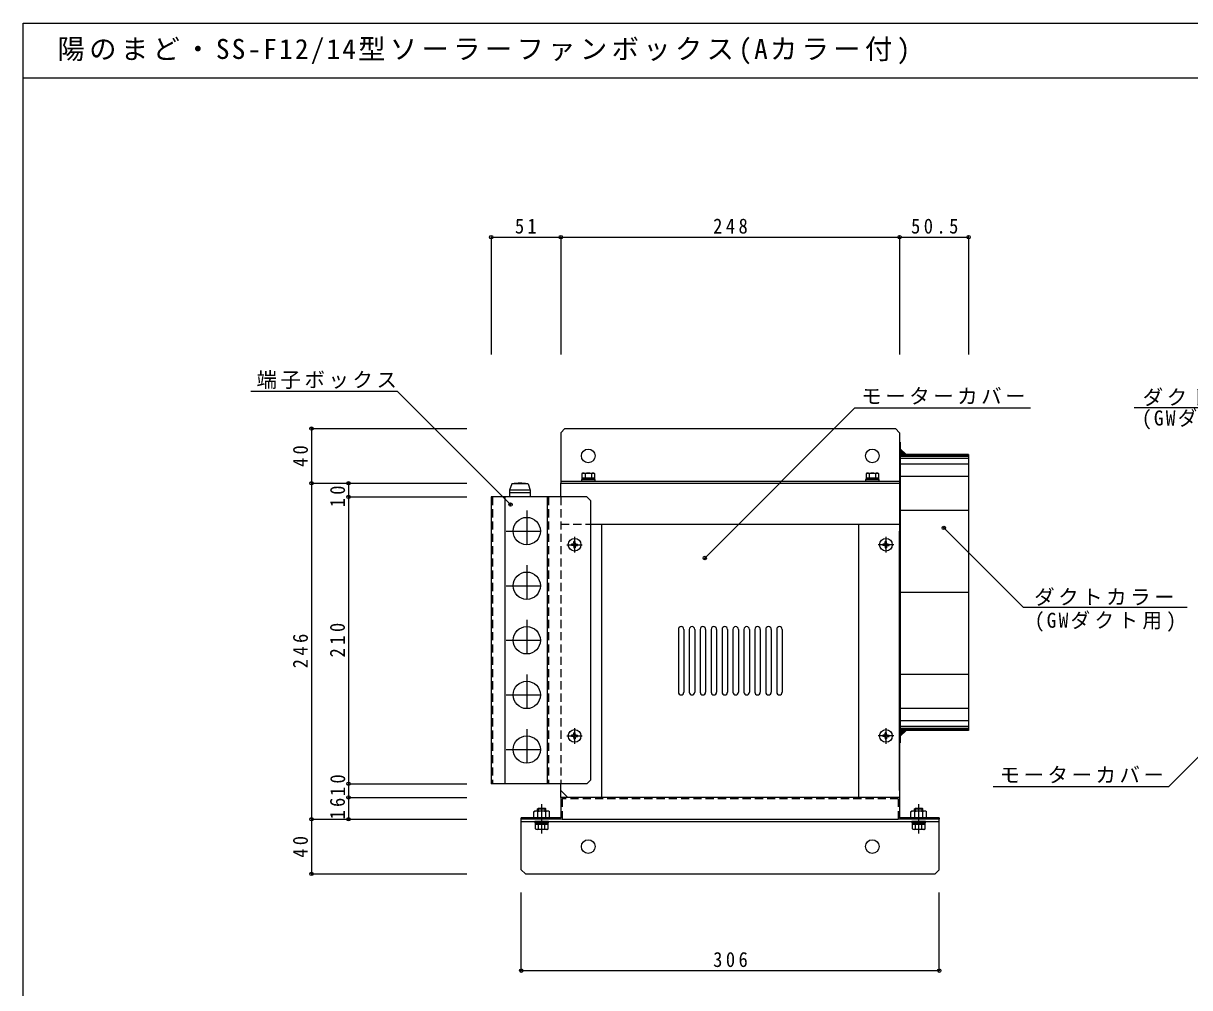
# Model space of a CAD drawing. Units: millimetres at full size, sheet at 1:5. Extents: x -2172 to 1948, y -701 to 704.
# Drawn here: x -2172 to -1318, y -2 to 704 of the extents above; entities that cross this region are included whole.
import ezdxf

# ---------------------------------------------------------------- set-up
doc = ezdxf.new("R2010")
doc.units = ezdxf.units.MM
doc.header["$LTSCALE"] = 5
doc.header["$PDMODE"] = 32
doc.header["$PDSIZE"] = 2.5
for name, pattern in [('CHAIN1', [8, 5, -1, 1, -1]), ('CHAIN2', [12, 9, -1, 1, -1]), ('DASHED1', [1.8, 1.2, -0.6])]:
    doc.linetypes.add(name, pattern=pattern)
doc.layers.add('0-0', color=4, linetype='Continuous')
doc.layers.add('F-0', color=2, linetype='Continuous')
doc.styles.add('ＭＳ ゴシック', font='')
doc.styles.get('ＭＳ ゴシック').set_extended_font_data('MS Gothic')

msp = doc.modelspace()

# ---------------------------------------------------------------- linework, layer by layer
at = {"layer": '0-0'}
for p, q in [((-1829.572, 547.487), (-1778.572, 547.487)), ((-1829.572, 547.487), (-1829.572, 461.705)), ((-1778.572, 547.487), (-1778.572, 461.705)), ((-1778.572, 547.487), (-1530.572, 547.487)), ((-1530.572, 547.487), (-1530.572, 461.705)), ((-1530.572, 547.487), (-1480.072, 547.487)), ((-1480.072, 547.487), (-1480.072, 461.705)), ((-1898.22, 434.583), (-2005.464, 434.583)), ((-1815.407, 351.77), (-1898.22, 434.583)), ((-1563.287, 422.609), (-1673.234, 312.661)), ((-1563.287, 422.609), (-1434.87, 422.609)), ((-1358.777, 422.928), (-1238.913, 422.928)), ((-1961.141, 407.406), (-1961.141, 367.406)), ((-1961.141, 407.406), (-1847.427, 407.406)), ((-1775.572, 407.406), (-1778.572, 404.406)), ((-1778.572, 404.406), (-1778.572, 367.406)), ((-1775.572, 407.406), (-1533.572, 407.406)), ((-1533.572, 407.406), (-1530.572, 404.406)), ((-1530.572, 404.406), (-1530.572, 367.406)), ((-1525.836, 388.406), (-1530.072, 392.643)), ((-1480.072, 388.306), (-1530.072, 388.306)), ((-1480.072, 388.206), (-1530.072, 388.206)), ((-1480.072, 387.906), (-1530.072, 387.906)), ((-1480.072, 386.906), (-1530.072, 386.906)), ((-1480.072, 385.406), (-1530.072, 385.406)), ((-1480.072, 381.406), (-1530.072, 381.406)), ((-1961.141, 367.406), (-1847.427, 367.406)), ((-1961.141, 367.406), (-1961.141, 121.406)), ((-1934.041, 367.406), (-1934.041, 357.406)), ((-1934.041, 367.406), (-1847.427, 367.406)), ((-1778.572, 369.006), (-1530.572, 369.006)), ((-1753.572, 370.006), (-1763.572, 370.006)), ((-1763.572, 370.006), (-1763.572, 369.006)), ((-1763.572, 369.006), (-1753.572, 369.006)), ((-1762.572, 374.806), (-1763.191, 374.449)), ((-1763.191, 374.449), (-1763.191, 371.306)), ((-1763.191, 371.306), (-1753.953, 371.306)), ((-1763.172, 371.306), (-1753.972, 371.306)), ((-1763.172, 371.306), (-1763.172, 370.006)), ((-1763.172, 370.006), (-1753.972, 370.006)), ((-1762.572, 374.806), (-1754.572, 374.806)), ((-1760.882, 374.449), (-1760.882, 371.306)), ((-1758.598, 371.306), (-1758.946, 370.006)), ((-1758.572, 370.506), (-1758.572, 370.506)), ((-1758.198, 371.306), (-1758.546, 370.006)), ((-1757.322, 370.506), (-1757.322, 370.506)), ((-1756.263, 374.449), (-1756.263, 371.306)), ((-1754.572, 374.806), (-1753.953, 374.449)), ((-1753.972, 371.306), (-1753.972, 370.006)), ((-1753.953, 374.449), (-1753.953, 371.306)), ((-1753.572, 369.006), (-1753.572, 370.006)), ((-1545.572, 370.006), (-1555.572, 370.006)), ((-1555.572, 370.006), (-1555.572, 369.006)), ((-1555.572, 369.006), (-1545.572, 369.006)), ((-1554.572, 374.806), (-1555.191, 374.449)), ((-1555.191, 374.449), (-1555.191, 371.306)), ((-1555.191, 371.306), (-1545.953, 371.306)), ((-1555.172, 371.306), (-1545.972, 371.306)), ((-1555.172, 371.306), (-1555.172, 370.006)), ((-1555.172, 370.006), (-1545.972, 370.006)), ((-1554.572, 374.806), (-1546.572, 374.806)), ((-1552.882, 374.449), (-1552.882, 371.306)), ((-1550.598, 371.306), (-1550.946, 370.006)), ((-1550.572, 370.506), (-1550.572, 370.506)), ((-1550.198, 371.306), (-1550.546, 370.006)), ((-1549.322, 370.506), (-1549.322, 370.506)), ((-1548.263, 374.449), (-1548.263, 371.306)), ((-1546.572, 374.806), (-1545.953, 374.449)), ((-1545.972, 371.306), (-1545.972, 370.006)), ((-1545.953, 374.449), (-1545.953, 371.306)), ((-1545.572, 369.006), (-1545.572, 370.006)), ((-1480.072, 372.406), (-1530.072, 372.406)), ((-1934.041, 357.406), (-1847.427, 357.406)), ((-1934.041, 357.406), (-1934.041, 147.406)), ((-1480.072, 347.406), (-1530.072, 347.406)), ((-1498.187, 334.666), (-1440.015, 276.494)), ((-1769.078, 323.506), (-1769.062, 324.626)), ((-1768.066, 323.506), (-1768.083, 324.626)), ((-1541.078, 323.506), (-1541.062, 324.626)), ((-1540.066, 323.506), (-1540.083, 324.626)), ((-1769.672, 322.913), (-1770.791, 322.896)), ((-1769.672, 321.9), (-1770.791, 321.917)), ((-1769.672, 322.913), (-1769.267, 323.101)), ((-1769.672, 321.9), (-1769.267, 321.712)), ((-1769.078, 323.506), (-1769.267, 323.101)), ((-1769.078, 321.306), (-1769.267, 321.712)), ((-1769.078, 321.306), (-1769.062, 320.187)), ((-1768.066, 321.306), (-1768.083, 320.187)), ((-1768.066, 323.506), (-1767.878, 323.101)), ((-1768.066, 321.306), (-1767.878, 321.712)), ((-1767.472, 322.913), (-1767.878, 323.101)), ((-1767.472, 321.9), (-1767.878, 321.712)), ((-1767.472, 322.913), (-1766.353, 322.896)), ((-1767.472, 321.9), (-1766.353, 321.917)), ((-1541.672, 322.913), (-1542.791, 322.896)), ((-1541.672, 321.9), (-1542.791, 321.917)), ((-1541.672, 322.913), (-1541.267, 323.101)), ((-1541.672, 321.9), (-1541.267, 321.712)), ((-1541.078, 323.506), (-1541.267, 323.101)), ((-1541.078, 321.306), (-1541.267, 321.712)), ((-1541.078, 321.306), (-1541.062, 320.187)), ((-1540.066, 321.306), (-1540.083, 320.187)), ((-1540.066, 323.506), (-1539.878, 323.101)), ((-1540.066, 321.306), (-1539.878, 321.712)), ((-1539.472, 322.913), (-1539.878, 323.101)), ((-1539.472, 321.9), (-1539.878, 321.712)), ((-1539.472, 322.913), (-1538.353, 322.896)), ((-1539.472, 321.9), (-1538.353, 321.917)), ((-1480.072, 287.406), (-1530.072, 287.406)), ((-1480.072, 287.406), (-1530.072, 287.406)), ((-1320.151, 276.494), (-1440.015, 276.494)), ((-1480.072, 227.406), (-1530.072, 227.406)), ((-1480.072, 202.406), (-1530.072, 202.406)), ((-1480.072, 193.406), (-1530.072, 193.406)), ((-1480.072, 189.406), (-1530.072, 189.406)), ((-1480.072, 187.906), (-1530.072, 187.906)), ((-1289.619, 189.365), (-1333.612, 145.372)), ((-1769.672, 182.913), (-1770.791, 182.896)), ((-1769.672, 181.9), (-1770.791, 181.917)), ((-1769.672, 182.913), (-1769.267, 183.101)), ((-1769.672, 181.9), (-1769.267, 181.712)), ((-1769.078, 183.506), (-1769.267, 183.101)), ((-1769.078, 181.306), (-1769.267, 181.712)), ((-1769.078, 183.506), (-1769.062, 184.626)), ((-1769.078, 181.306), (-1769.062, 180.187)), ((-1768.066, 183.506), (-1768.083, 184.626)), ((-1768.066, 181.306), (-1768.083, 180.187)), ((-1768.066, 183.506), (-1767.878, 183.101)), ((-1768.066, 181.306), (-1767.878, 181.712)), ((-1767.472, 182.913), (-1767.878, 183.101)), ((-1767.472, 181.9), (-1767.878, 181.712)), ((-1767.472, 182.913), (-1766.353, 182.896)), ((-1767.472, 181.9), (-1766.353, 181.917)), ((-1541.672, 182.913), (-1542.791, 182.896)), ((-1541.672, 181.9), (-1542.791, 181.917)), ((-1541.672, 182.913), (-1541.267, 183.101)), ((-1541.672, 181.9), (-1541.267, 181.712)), ((-1541.078, 183.506), (-1541.267, 183.101)), ((-1541.078, 181.306), (-1541.267, 181.712)), ((-1541.078, 183.506), (-1541.062, 184.626)), ((-1541.078, 181.306), (-1541.062, 180.187)), ((-1540.066, 183.506), (-1540.083, 184.626)), ((-1540.066, 181.306), (-1540.083, 180.187)), ((-1540.066, 183.506), (-1539.878, 183.101)), ((-1540.066, 181.306), (-1539.878, 181.712)), ((-1539.472, 182.913), (-1539.878, 183.101)), ((-1539.472, 181.9), (-1539.878, 181.712)), ((-1539.472, 182.913), (-1538.353, 182.896)), ((-1539.472, 181.9), (-1538.353, 181.917)), ((-1480.072, 186.906), (-1530.072, 186.906)), ((-1480.072, 186.606), (-1530.072, 186.606)), ((-1480.072, 186.506), (-1530.072, 186.506)), ((-1525.836, 186.406), (-1530.072, 182.17)), ((-1934.041, 147.406), (-1847.427, 147.406)), ((-1934.041, 147.406), (-1934.041, 137.406)), ((-1462.029, 145.372), (-1333.612, 145.372)), ((-1934.041, 137.406), (-1847.427, 137.406)), ((-1934.041, 137.406), (-1934.041, 121.406)), ((-1795.572, 128.965), (-1795.031, 129.506)), ((-1795.572, 128.965), (-1789.572, 128.965)), ((-1795.572, 127.406), (-1795.572, 128.965)), ((-1795.031, 129.506), (-1790.114, 129.506)), ((-1795.031, 127.406), (-1795.031, 129.506)), ((-1793.822, 129.506), (-1793.822, 129.506)), ((-1792.572, 129.506), (-1792.572, 129.506)), ((-1790.114, 129.506), (-1789.572, 128.965)), ((-1790.114, 127.406), (-1790.114, 129.506)), ((-1789.572, 127.406), (-1789.572, 128.965)), ((-1519.572, 128.965), (-1519.031, 129.506)), ((-1519.572, 128.965), (-1513.572, 128.965)), ((-1519.572, 127.406), (-1519.572, 128.965)), ((-1519.031, 129.506), (-1514.114, 129.506)), ((-1519.031, 127.406), (-1519.031, 129.506)), ((-1517.822, 129.506), (-1517.822, 129.506)), ((-1516.572, 129.506), (-1516.572, 129.506)), ((-1514.114, 129.506), (-1513.572, 128.965)), ((-1514.114, 127.406), (-1514.114, 129.506)), ((-1513.572, 127.406), (-1513.572, 128.965)), ((-1961.141, 121.406), (-1847.427, 121.406)), ((-1961.141, 121.406), (-1961.141, 81.406)), ((-1934.041, 121.406), (-1847.427, 121.406)), ((-1807.572, 84.406), (-1807.572, 121.406)), ((-1807.572, 119.806), (-1501.572, 119.806)), ((-1786.799, 122.406), (-1798.346, 122.406)), ((-1787.572, 119.806), (-1797.572, 119.806)), ((-1797.572, 119.806), (-1797.572, 118.806)), ((-1787.672, 127.406), (-1797.472, 127.406)), ((-1795.459, 122.406), (-1795.459, 126.902)), ((-1789.685, 122.406), (-1789.685, 126.902)), ((-1787.572, 118.806), (-1787.572, 119.806)), ((-1510.799, 122.406), (-1522.346, 122.406)), ((-1511.572, 119.806), (-1521.572, 119.806)), ((-1521.572, 119.806), (-1521.572, 118.806)), ((-1511.672, 127.406), (-1521.472, 127.406)), ((-1519.459, 122.406), (-1519.459, 126.902)), ((-1513.685, 122.406), (-1513.685, 126.902)), ((-1511.572, 118.806), (-1511.572, 119.806)), ((-1501.572, 84.406), (-1501.572, 121.406)), ((-1797.572, 118.806), (-1787.572, 118.806)), ((-1797.191, 114.364), (-1797.191, 117.506)), ((-1787.953, 117.506), (-1797.191, 117.506)), ((-1796.572, 114.006), (-1797.191, 114.364)), ((-1787.972, 118.806), (-1797.172, 118.806)), ((-1797.172, 117.506), (-1797.172, 118.806)), ((-1787.972, 117.506), (-1797.172, 117.506)), ((-1788.572, 114.006), (-1796.572, 114.006)), ((-1794.882, 114.364), (-1794.882, 117.506)), ((-1793.822, 118.306), (-1793.822, 118.306)), ((-1792.946, 117.506), (-1792.598, 118.806)), ((-1792.572, 118.306), (-1792.572, 118.306)), ((-1792.546, 117.506), (-1792.198, 118.806)), ((-1790.263, 114.364), (-1790.263, 117.506)), ((-1788.572, 114.006), (-1787.953, 114.364)), ((-1787.972, 117.506), (-1787.972, 118.806)), ((-1787.953, 114.364), (-1787.953, 117.506)), ((-1521.572, 118.806), (-1511.572, 118.806)), ((-1521.191, 114.364), (-1521.191, 117.506)), ((-1511.953, 117.506), (-1521.191, 117.506)), ((-1520.572, 114.006), (-1521.191, 114.364)), ((-1511.972, 118.806), (-1521.172, 118.806)), ((-1521.172, 117.506), (-1521.172, 118.806)), ((-1511.972, 117.506), (-1521.172, 117.506)), ((-1512.572, 114.006), (-1520.572, 114.006)), ((-1518.882, 114.364), (-1518.882, 117.506)), ((-1517.822, 118.306), (-1517.822, 118.306)), ((-1516.946, 117.506), (-1516.598, 118.806)), ((-1516.572, 118.306), (-1516.572, 118.306)), ((-1516.546, 117.506), (-1516.198, 118.806)), ((-1514.263, 114.364), (-1514.263, 117.506)), ((-1512.572, 114.006), (-1511.953, 114.364)), ((-1511.972, 117.506), (-1511.972, 118.806)), ((-1511.953, 114.364), (-1511.953, 117.506)), ((-1961.141, 81.406), (-1847.427, 81.406)), ((-1804.572, 81.406), (-1807.572, 84.406)), ((-1804.572, 81.406), (-1504.572, 81.406)), ((-1501.572, 84.406), (-1504.572, 81.406)), ((-1807.572, 10.622), (-1807.572, 67.919)), ((-1501.572, 10.622), (-1501.572, 67.919)), ((-1807.572, 10.622), (-1501.572, 10.622))]:
    msp.add_line(p, q, dxfattribs=at)
at = {"layer": '0-0', "color": 7}
for p, q in [((-1530.072, 397.406), (-1530.572, 397.406)), ((-1530.572, 397.406), (-1530.572, 177.406)), ((-1480.072, 388.406), (-1530.072, 388.406)), ((-1480.072, 388.406), (-1530.072, 388.406)), ((-1778.572, 367.406), (-1530.572, 367.406)), ((-1778.572, 357.406), (-1778.572, 367.406)), ((-1801.072, 362.406), (-1816.072, 362.406)), ((-1816.072, 362.406), (-1816.072, 360.406)), ((-1816.072, 360.406), (-1816.072, 357.406)), ((-1801.072, 360.406), (-1816.072, 360.406)), ((-1802.572, 366.906), (-1801.072, 362.406)), ((-1801.072, 362.406), (-1801.072, 360.406)), ((-1530.572, 366.406), (-1530.572, 137.406)), ((-1829.572, 357.406), (-1829.572, 147.406)), ((-1759.572, 357.406), (-1829.572, 357.406)), ((-1819.572, 357.406), (-1819.572, 147.406)), ((-1788.572, 357.406), (-1788.572, 147.406)), ((-1759.572, 357.406), (-1756.572, 354.406)), ((-1756.572, 342.553), (-1756.572, 354.406)), ((-1756.572, 341.025), (-1756.572, 342.553)), ((-1756.572, 150.406), (-1756.572, 341.025)), ((-1756.572, 337.406), (-1530.572, 337.406)), ((-1748.572, 137.406), (-1748.572, 337.406)), ((-1560.572, 337.406), (-1560.572, 137.406)), ((-1530.572, 142.406), (-1530.572, 332.406)), ((-1692.572, 260.406), (-1692.572, 214.406)), ((-1688.572, 260.406), (-1688.572, 214.406)), ((-1684.572, 260.406), (-1684.572, 214.406)), ((-1680.572, 260.406), (-1680.572, 214.406)), ((-1676.572, 260.406), (-1676.572, 214.406)), ((-1672.572, 260.406), (-1672.572, 214.406)), ((-1668.572, 260.406), (-1668.572, 214.406)), ((-1664.572, 260.406), (-1664.572, 214.406)), ((-1660.572, 260.406), (-1660.572, 214.406)), ((-1656.572, 260.406), (-1656.572, 214.406)), ((-1652.572, 260.406), (-1652.572, 214.406)), ((-1648.572, 260.406), (-1648.572, 214.406)), ((-1644.572, 260.406), (-1644.572, 214.406)), ((-1640.572, 260.406), (-1640.572, 214.406)), ((-1636.572, 260.406), (-1636.572, 214.406)), ((-1632.572, 260.406), (-1632.572, 214.406)), ((-1628.572, 260.406), (-1628.572, 214.406)), ((-1624.572, 260.406), (-1624.572, 214.406)), ((-1620.572, 260.406), (-1620.572, 214.406)), ((-1616.572, 260.406), (-1616.572, 214.406)), ((-1759.572, 147.406), (-1829.572, 147.406)), ((-1778.572, 137.406), (-1778.572, 147.406)), ((-1756.572, 150.406), (-1759.572, 147.406)), ((-1778.572, 142.406), (-1773.572, 137.406)), ((-1530.572, 137.406), (-1530.572, 122.406)), ((-1778.572, 122.406), (-1807.572, 122.406)), ((-1777.572, 121.406), (-1531.572, 121.406)), ((-1501.572, 121.406), (-1531.572, 121.406)), ((-1501.572, 122.406), (-1530.572, 122.406)), ((-1501.572, 122.406), (-1501.572, 121.406))]:
    msp.add_line(p, q, dxfattribs=at)
at = {"layer": '0-0', "color": 7, "linetype": 'DASHED1'}
for p, q in [((-1828.572, 357.406), (-1828.572, 147.406)), ((-1787.572, 357.406), (-1787.572, 147.406)), ((-1778.572, 357.406), (-1778.572, 147.406)), ((-1778.572, 337.406), (-1756.572, 337.406)), ((-1531.572, 136.406), (-1777.572, 136.406)), ((-1777.572, 136.406), (-1777.572, 121.406)), ((-1531.572, 136.406), (-1531.572, 121.406))]:
    msp.add_line(p, q, dxfattribs=at)
at = {"layer": '0-0', "linetype": 'CHAIN1'}
for p, q in [((-1803.572, 347.406), (-1803.572, 317.406)), ((-1818.572, 332.406), (-1788.572, 332.406)), ((-1803.572, 307.406), (-1803.572, 277.406)), ((-1818.572, 292.406), (-1788.572, 292.406)), ((-1803.572, 267.406), (-1803.572, 237.406)), ((-1818.572, 252.406), (-1788.572, 252.406)), ((-1803.572, 227.406), (-1803.572, 197.406)), ((-1818.572, 212.406), (-1788.572, 212.406)), ((-1803.572, 187.406), (-1803.572, 157.406)), ((-1818.572, 172.406), (-1788.572, 172.406)), ((-1792.572, 111.006), (-1792.572, 132.506)), ((-1516.572, 111.006), (-1516.572, 132.506))]:
    msp.add_line(p, q, dxfattribs=at)
at = {"layer": '0-0', "linetype": 'CHAIN2'}
for p, q in [((-1768.572, 328.056), (-1768.572, 316.756)), ((-1540.572, 328.056), (-1540.572, 316.756)), ((-1774.222, 322.406), (-1762.922, 322.406)), ((-1534.922, 322.406), (-1546.222, 322.406)), ((-1768.572, 188.056), (-1768.572, 176.756)), ((-1540.572, 188.056), (-1540.572, 176.756)), ((-1774.222, 182.406), (-1762.922, 182.406)), ((-1534.922, 182.406), (-1546.222, 182.406))]:
    msp.add_line(p, q, dxfattribs=at)
at = {"layer": '0-0', "color": 7}
for points in [[(-1530.072, 397.406), (-1530.072, 177.406), (-1530.572, 177.406)], [(-1480.072, 388.406), (-1480.072, 186.406), (-1530.072, 186.406)], [(-1802.572, 366.906), (-1814.572, 366.906), (-1816.072, 362.406)], [(-1801.072, 360.406), (-1801.072, 357.406), (-1816.072, 357.406)], [(-1530.072, 197.406), (-1530.572, 197.406), (-1530.572, 209.906)], [(-1530.572, 137.406), (-1778.572, 137.406), (-1778.572, 122.406)], [(-1777.572, 121.406), (-1807.572, 121.406), (-1807.572, 122.406)]]:
    msp.add_lwpolyline(points, dxfattribs=at)
at = {"layer": '0-0'}
for points in [[(-1798.346, 122.406), (-1798.346, 126.902), (-1797.472, 127.406)], [(-1786.799, 122.406), (-1786.799, 126.902), (-1787.672, 127.406)], [(-1522.346, 122.406), (-1522.346, 126.902), (-1521.472, 127.406)], [(-1510.799, 122.406), (-1510.799, 126.902), (-1511.672, 127.406)]]:
    msp.add_lwpolyline(points, dxfattribs=at)
for centre, radius in [((-1758.572, 387.406), 5), ((-1550.572, 387.406), 5), ((-1768.572, 322.406), 4.65), ((-1540.572, 322.406), 4.65), ((-1768.572, 182.406), 4.65), ((-1540.572, 182.406), 4.65), ((-1758.572, 101.406), 5), ((-1550.572, 101.406), 5)]:
    msp.add_circle(centre, radius, dxfattribs=at)
at = {"layer": '0-0', "color": 7}
for centre in [(-1803.572, 332.406), (-1803.572, 292.406), (-1803.572, 252.406), (-1803.572, 212.406), (-1803.572, 172.406)]:
    msp.add_circle(centre, 10, dxfattribs=at)
for centre, radius, start, end in [((-1808.572, 336.906), 30.5, 79.61114, 100.38886), ((-1690.572, 260.406), 2, 0, 180), ((-1682.572, 260.406), 2, 0, 180), ((-1674.572, 260.406), 2, 0, 180), ((-1666.572, 260.406), 2, 0, 180), ((-1658.572, 260.406), 2, 0, 180), ((-1650.572, 260.406), 2, 0, 180), ((-1642.572, 260.406), 2, 0, 180), ((-1634.572, 260.406), 2, 0, 180), ((-1626.572, 260.406), 2, 0, 180), ((-1618.572, 260.406), 2, 0, 180), ((-1690.572, 214.406), 2, 180, 0), ((-1682.572, 214.406), 2, 180, 0), ((-1674.572, 214.406), 2, 180, 0), ((-1666.572, 214.406), 2, 180, 0), ((-1658.572, 214.406), 2, 180, 0), ((-1650.572, 214.406), 2, 180, 0), ((-1642.572, 214.406), 2, 180, 0), ((-1634.572, 214.406), 2, 180, 0), ((-1626.572, 214.406), 2, 180, 0), ((-1618.572, 214.406), 2, 180, 0)]:
    msp.add_arc(centre, radius, start, end, dxfattribs=at)
at = {"layer": '0-0'}
for centre, radius, start, end in [((-1762.036, 372.762), 2.045, 55.61575, 124.38423), ((-1758.572, 367.164), 7.643, 72.41203, 107.58795), ((-1755.108, 372.762), 2.045, 55.61575, 124.38423), ((-1554.036, 372.762), 2.045, 55.61575, 124.38423), ((-1550.572, 367.164), 7.643, 72.41203, 107.58795), ((-1547.108, 372.762), 2.045, 55.61575, 124.38423), ((-1768.572, 322.406), 2.273, 77.56226, 102.43773), ((-1540.572, 322.406), 2.273, 77.56227, 102.43774), ((-1768.572, 322.406), 2.273, 167.56226, 192.43773), ((-1768.572, 322.406), 2.273, 257.56226, 282.43773), ((-1768.572, 322.406), 2.273, 347.56226, 12.43773), ((-1540.572, 322.406), 2.273, 167.56227, 192.43774), ((-1540.572, 322.406), 2.273, 257.56227, 282.43774), ((-1540.572, 322.406), 2.273, 347.56227, 12.43774), ((-1768.572, 182.406), 2.273, 167.56226, 192.43773), ((-1768.572, 182.406), 2.273, 77.56226, 102.43773), ((-1768.572, 182.406), 2.273, 257.56226, 282.43773), ((-1768.572, 182.406), 2.273, 347.56226, 12.43773), ((-1540.572, 182.406), 2.273, 167.56227, 192.43774), ((-1540.572, 182.406), 2.273, 77.56227, 102.43774), ((-1540.572, 182.406), 2.273, 257.56227, 282.43774), ((-1540.572, 182.406), 2.273, 347.56227, 12.43774), ((-1796.902, 124.793), 2.556, 55.61586, 124.38412), ((-1792.572, 117.795), 9.553, 72.41209, 107.58789), ((-1788.242, 124.793), 2.556, 55.61586, 124.38412), ((-1520.902, 124.793), 2.556, 55.61586, 124.38412), ((-1516.572, 117.795), 9.553, 72.41209, 107.58789), ((-1512.242, 124.793), 2.556, 55.61586, 124.38412), ((-1796.036, 116.051), 2.045, 235.61575, 304.38423), ((-1792.572, 121.649), 7.643, 252.41203, 287.58795), ((-1789.108, 116.051), 2.045, 235.61575, 304.38423), ((-1520.036, 116.051), 2.045, 235.61575, 304.38423), ((-1516.572, 121.649), 7.643, 252.41203, 287.58795), ((-1513.108, 116.051), 2.045, 235.61575, 304.38423)]:
    msp.add_arc(centre, radius, start, end, dxfattribs=at)
at = {"layer": '0-0', "color": 5}
for p in [(-1829.572, 547.487), (-1778.572, 547.487), (-1530.572, 547.487), (-1480.072, 547.487), (-1961.141, 407.406), (-1961.141, 367.406), (-1934.041, 367.406), (-1934.041, 357.406), (-1815.407, 351.77), (-1498.187, 334.666), (-1673.234, 312.661), (-1934.041, 147.406), (-1934.041, 137.406), (-1961.141, 121.406), (-1934.041, 121.406), (-1961.141, 81.406), (-1807.572, 10.622), (-1501.572, 10.622)]:
    msp.add_point(p, dxfattribs=at)
at = {"layer": '0-0', "color": 254}
for points in [[(-1525.836, 388.406), (-1530.072, 388.406), (-1530.072, 392.643)], [(-1525.836, 186.406), (-1530.072, 186.406), (-1530.072, 182.17)]]:
    msp.add_solid(points, dxfattribs=at)
at = {"layer": 'F-0', "color": 5}
msp.add_line((-2172.089, 664.037), (-152.089, 664.037), dxfattribs=at)
msp.add_lwpolyline([(-2172.089, -700.963), (-2172.089, 704.037), (-152.089, 704.037)], dxfattribs=at)

# ---------------------------------------------------------------- texts
at = {"layer": '0-0', "color": 7, "char_height": 11, "attachment_point": 7, "style": 'ＭＳ ゴシック'}
for s, insert in [('\\T1.36;\\W0.9;51', (-1812.197, 549.987)), ('\\T1.38;\\W0.9;248', (-1667.072, 549.987)), ('\\T1.38;\\W0.9;50.5', (-1522.197, 549.987)), ('\\T1.17;端子ボックス', (-2001.386, 436.376)), ('\\T1.17;モーターカバー', (-1558.689, 424.995)), ('\\T1.17;ダクトカラー', (-1352.654, 423.795)), ('\\T1.23;\\W0.95;(GWダクト用)', (-1353.233, 406.719)), ('\\T1.17;ダクトカラー', (-1432.062, 277.628)), ('\\T1.23;\\W0.95;(GWダクト用)', (-1431.662, 258.675)), ('\\T1.17;モーターカバー', (-1457.431, 147.758)), ('\\T1.38;\\W0.9;306', (-1667.072, 13.122))]:
    msp.add_mtext(s, dxfattribs=dict(at, insert=insert))
at = {"layer": '0-0', "color": 7, "char_height": 11, "attachment_point": 7, "rotation": 90, "style": 'ＭＳ ゴシック'}
for s, insert in [('\\T1.36;\\W0.9;40', (-1963.641, 379.281)), ('\\T1.36;\\W0.9;10', (-1936.431, 349.82)), ('\\T1.38;\\W0.9;246', (-1963.641, 231.906)), ('\\T1.38;\\W0.9;210', (-1936.541, 239.906)), ('\\T1.36;\\W0.9;10', (-1936.336, 138.421)), ('\\T1.36;\\W0.9;16', (-1936.541, 121.281)), ('\\T1.36;\\W0.9;40', (-1963.641, 93.281))]:
    msp.add_mtext(s, dxfattribs=dict(at, insert=insert))
at = {"layer": 'F-0', "color": 7, "insert": (-2147.089, 674.037), "char_height": 14.66, "attachment_point": 7, "style": 'ＭＳ ゴシック'}
msp.add_mtext('\\T1.16;陽のまど・SS-F12/14型ソーラーファンボックス(Aカラー付)', dxfattribs=at)

doc.saveas('drawing.dxf')
